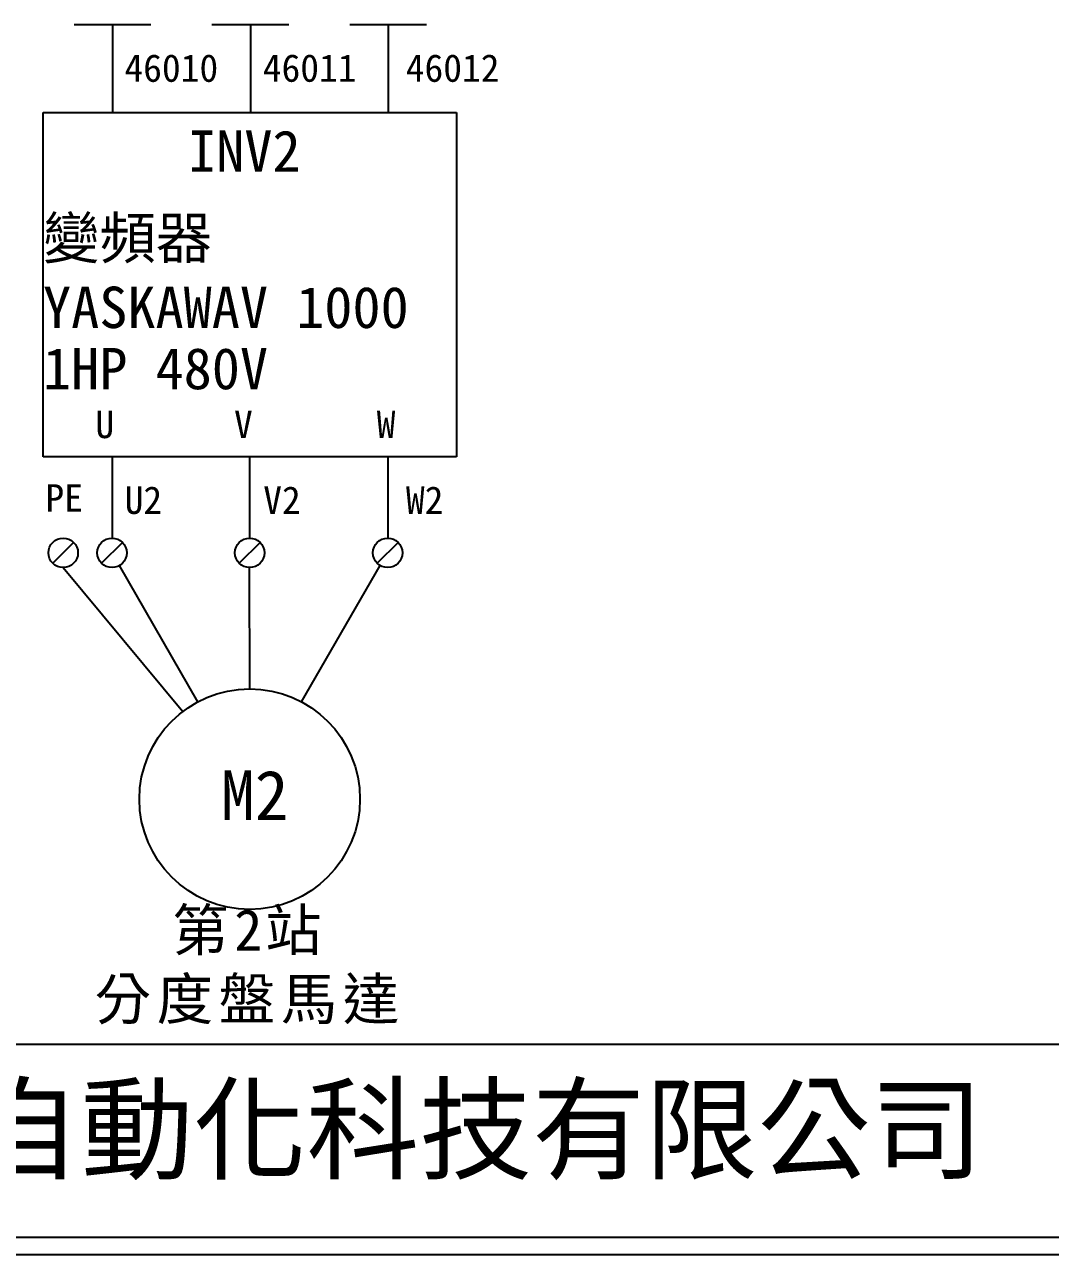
# Model space of a CAD drawing. Extents: x 10 to 297, y 3 to 207.
# Drawn here: x 69.1 to 143.5, y 3 to 92.2 of the extents above; entities that cross this region are included whole.
import ezdxf

# ---------------------------------------------------------------- set-up
doc = ezdxf.new("R2010")
doc.units = 0
doc.layers.get('0').update_dxf_attribs({"linetype": 'CONTINUOUS'})
doc.layers.add('圖框層', color=7, linetype='CONTINUOUS')
doc.layers.add('標尺寸層', color=3, linetype='CONTINUOUS')
doc.styles.add('STSL', font='kaiu.ttf')
doc.styles.add('標楷體', font='kaiu.ttf')

msp = doc.modelspace()

# ---------------------------------------------------------------- linework, layer by layer
at = {"color": 7}
for p, q in [((95.42, 60.874), (95.422, 54.984)), ((72.634, 54.67), (71.12, 53.156)), ((76.175, 54.67), (74.66, 53.156)), ((86.16, 54.667), (84.646, 53.152)), ((96.175, 54.67), (94.66, 53.156)), ((81.642, 43.098), (75.953, 52.986)), ((89.17, 43.098), (94.865, 52.996))]:
    msp.add_line(p, q, dxfattribs=at)
for centre, radius in [((71.877, 53.913), 1.071), ((75.418, 53.913), 1.071), ((85.403, 53.91), 1.071), ((95.418, 53.913), 1.071), ((85.406, 36.039), 8)]:
    msp.add_circle(centre, radius, dxfattribs=at)
at = {"layer": '圖框層', "color": 7}
for p, q in [((11.25, 18.25), (295.75, 18.25)), ((11.25, 4.25), (295.75, 4.25)), ((10, 3), (297, 3))]:
    msp.add_line(p, q, dxfattribs=at)
at = {"layer": '標尺寸層', "color": 7}
for p, q in [((72.671, 92.244), (78.239, 92.244)), ((75.459, 92.244), (75.461, 85.869)), ((82.668, 92.244), (88.236, 92.244)), ((85.456, 92.244), (85.458, 85.873)), ((92.671, 92.244), (98.239, 92.244)), ((95.459, 92.244), (95.461, 85.876)), ((70.412, 85.868), (95.403, 85.876)), ((70.412, 60.868), (70.412, 85.868)), ((95.403, 85.876), (100.403, 85.876)), ((100.403, 85.876), (100.403, 60.876)), ((100.403, 60.876), (70.412, 60.868)), ((75.42, 60.868), (75.422, 54.984)), ((85.407, 54.981), (85.405, 60.871)), ((71.877, 52.842), (80.556, 42.401)), ((85.406, 44.039), (85.403, 52.839))]:
    msp.add_line(p, q, dxfattribs=at)

# ---------------------------------------------------------------- texts
at = {"color": 7, "insert": (85.406, 28.039), "char_height": 3, "width": 27.9333, "attachment_point": 2, "style": '標楷體'}
msp.add_mtext('{\\T1.1;第2站\\P分度盤馬達}', dxfattribs=at)
at = {"layer": '圖框層', "color": 7, "style": 'STSL'}
for s, height, p in [('46010', 2, (76.319, 88.092)), ('46011', 2, (86.356, 88.095)), ('46012', 2, (96.727, 88.092)), ('INV2', 3, (80.937, 81.564)), ('變頻器', 3, (70.412, 75.26)), ('YASKAWAV 1000', 3, (70.412, 70.226)), ('1HP 480V', 3, (70.412, 65.784)), ('U', 2, (74.213, 62.237)), ('V', 2, (84.269, 62.237)), ('W', 2, (94.621, 62.237)), ('PE', 2, (70.584, 56.892)), ('U2', 2, (76.332, 56.739)), ('V2', 2, (86.388, 56.739)), ('W2', 2, (96.74, 56.739)), ('M2', 3.6, (83.322, 34.516)), ('泓陞自動化科技有限公司', 6, (48.604, 9.076))]:
    msp.add_text(s, height=height, dxfattribs=at).set_placement(p)

doc.saveas('drawing.dxf')
